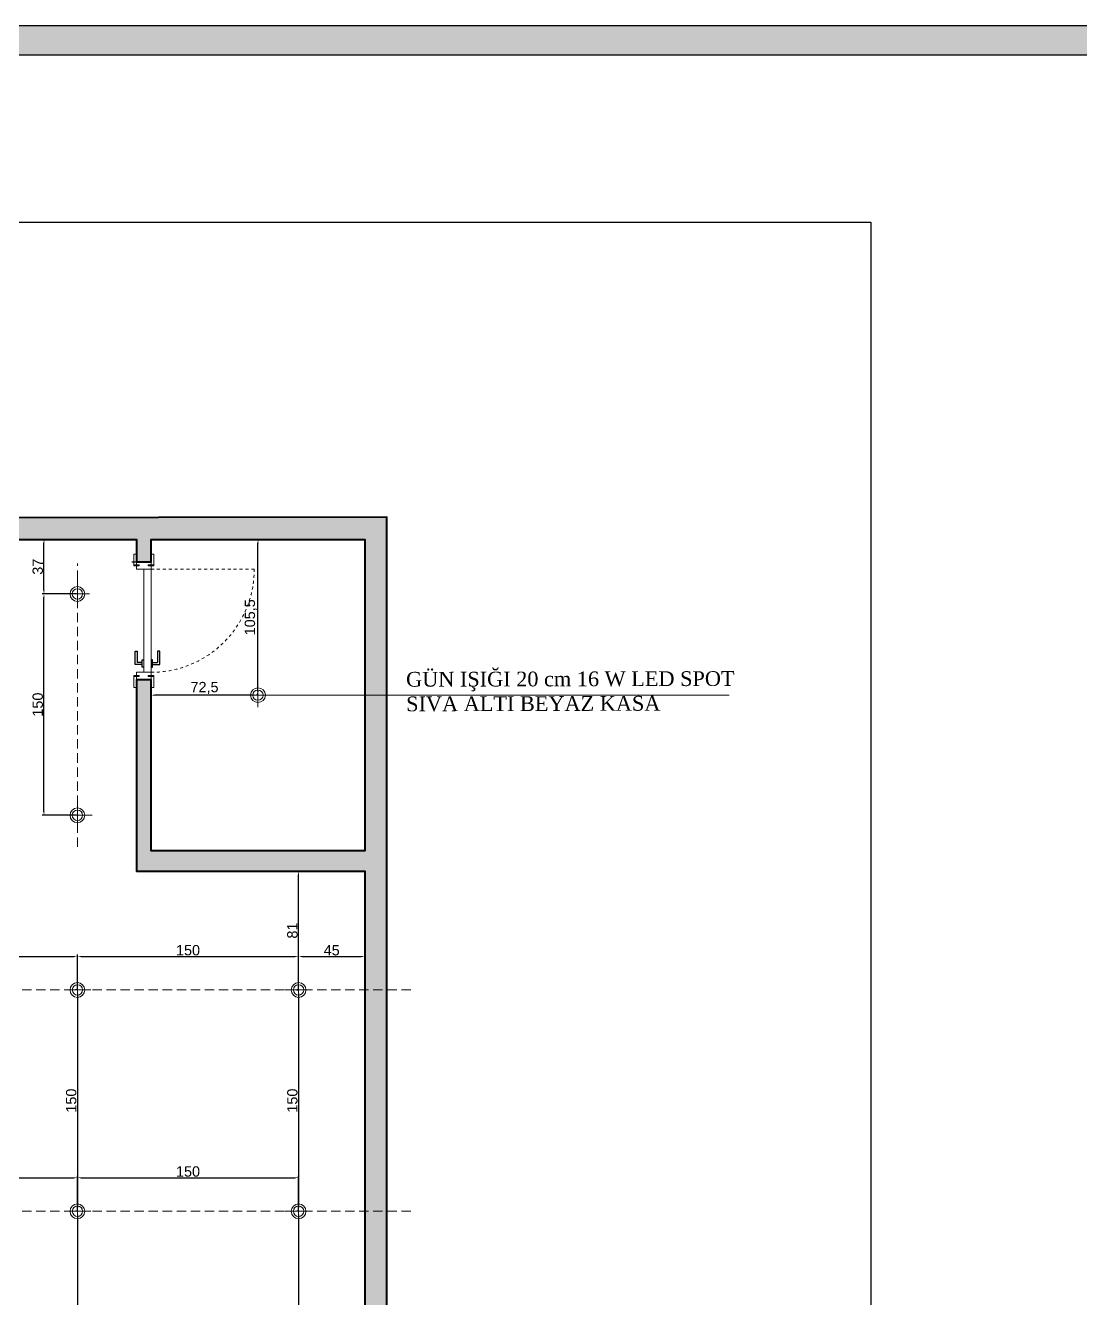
# Model space of a CAD drawing. Header units: millimetres. Extents: x 1287 to 21021, y -1522 to 4173.
# Drawn here: x 7557 to 8272, y 3197 to 4060 of the extents above; entities that cross this region are included whole.
import ezdxf

# ---------------------------------------------------------------- set-up
doc = ezdxf.new("R2010")
doc.units = ezdxf.units.MM
doc.linetypes.add('DASHED2', pattern=[9.525, 6.35, -3.175])
doc.linetypes.add('Hidden', pattern=[4, 2, -2])
for name, color, linetype, lineweight in [('A-kapi', 41, 'Continuous', 18), ('DUVAR', 7, 'Continuous', 40), ('Sebe - Aydınlatma', 240, 'Continuous', 18), ('SPOT', 61, 'Continuous', 5), ('ÖLÇÜ', 40, 'Continuous', 5)]:
    doc.layers.add(name, color=color, linetype=linetype, lineweight=lineweight)
doc.layers.add('A-kapi-aksesuar', color=20, linetype='Continuous')
doc.layers.add('Yazı', color=7, linetype='Continuous')
doc.styles.add('OLCU', font='arial.ttf')
doc.styles.get("Standard").update_dxf_attribs({"font": 'arial.ttf'})
doc.dimstyles.new('ISO-25', dxfattribs={"dimtxt": 2.5, "dimasz": 2.5, "dimexe": 1.25, "dimexo": 0.625, "dimtad": 1, "dimtxsty": 'Standard', "dimcen": 2.5, "dimadec": 0, "dimazin": 0, "dimtfac": 1, "dimtmove": 0, "dimatfit": 3, "dimfxl": 1, "dimarcsym": 0})

# ---------------------------------------------------------------- blocks, each defined once
blk = doc.blocks.new('*D122')
at = {"layer": 'Defpoints', "color": 0, "transparency": 16777216}
for p in [(10255.46, 3674.29), (10278.15, 3674.29), (10278.15, 3524.29)]:
    blk.add_point(p, dxfattribs=at)
at = {"layer": 'ÖLÇÜ', "color": 0, "lineweight": -2, "transparency": 16777216}
for p, q in [((10277.53, 3674.29), (10254.21, 3674.29)), ((10255.46, 3526.79), (10255.46, 3671.79)), ((10277.53, 3524.29), (10254.21, 3524.29))]:
    blk.add_line(p, q, dxfattribs=at)
at = {"layer": 'ÖLÇÜ', "color": 0, "transparency": 16777216}
for points in [[(10255.04, 3671.79), (10255.87, 3671.79), (10255.46, 3674.29)], [(10255.04, 3526.79), (10255.87, 3526.79), (10255.46, 3524.29)]]:
    blk.add_solid(points, dxfattribs=at)
at = {"layer": 'ÖLÇÜ', "color": 0, "lineweight": 0, "transparency": 16777216, "insert": (10251.26, 3599.29), "char_height": 7, "attachment_point": 5, "rotation": 90}
blk.add_mtext('150', dxfattribs=at)
blk = doc.blocks.new('*D93')
at = {"layer": 'Defpoints', "color": 0, "transparency": 16777216}
for p in [(10278.16, 3428.54), (10128.16, 3405.84), (10278.16, 3405.84)]:
    blk.add_point(p, dxfattribs=at)
at = {"layer": 'ÖLÇÜ', "color": 0, "lineweight": -2, "transparency": 16777216}
for p, q in [((10128.16, 3406.47), (10128.16, 3429.79)), ((10130.66, 3428.54), (10275.66, 3428.54)), ((10278.16, 3406.47), (10278.16, 3429.79))]:
    blk.add_line(p, q, dxfattribs=at)
at = {"layer": 'ÖLÇÜ', "color": 0, "transparency": 16777216}
for points in [[(10130.66, 3428.96), (10130.66, 3428.12), (10128.16, 3428.54)], [(10275.66, 3428.96), (10275.66, 3428.12), (10278.16, 3428.54)]]:
    blk.add_solid(points, dxfattribs=at)
at = {"layer": 'ÖLÇÜ', "color": 0, "lineweight": 0, "transparency": 16777216, "insert": (10203.16, 3432.74), "char_height": 7, "attachment_point": 5}
blk.add_mtext('150', dxfattribs=at)
blk = doc.blocks.new('*D94')
at = {"layer": 'Defpoints', "color": 0, "transparency": 16777216}
for p in [(10278.16, 3278.54), (10128.16, 3255.84), (10278.16, 3255.84)]:
    blk.add_point(p, dxfattribs=at)
at = {"layer": 'ÖLÇÜ', "color": 0, "lineweight": -2, "transparency": 16777216}
for p, q in [((10128.16, 3256.47), (10128.16, 3279.79)), ((10278.16, 3256.47), (10278.16, 3279.79)), ((10130.66, 3278.54), (10275.66, 3278.54))]:
    blk.add_line(p, q, dxfattribs=at)
at = {"layer": 'ÖLÇÜ', "color": 0, "transparency": 16777216}
for points in [[(10130.66, 3278.96), (10130.66, 3278.12), (10128.16, 3278.54)], [(10275.66, 3278.96), (10275.66, 3278.12), (10278.16, 3278.54)]]:
    blk.add_solid(points, dxfattribs=at)
at = {"layer": 'ÖLÇÜ', "color": 0, "lineweight": 0, "transparency": 16777216, "insert": (10203.16, 3282.74), "char_height": 7, "attachment_point": 5}
blk.add_mtext('150', dxfattribs=at)
blk = doc.blocks.new('*D97')
at = {"layer": 'Defpoints', "color": 0, "transparency": 16777216}
for p in [(10278.17, 3405.84), (10278.17, 3255.84), (10278.17, 3255.84)]:
    blk.add_point(p, dxfattribs=at)
at = {"layer": 'ÖLÇÜ', "color": 0, "lineweight": -2, "transparency": 16777216}
for p, q in [((10277.54, 3405.84), (10276.92, 3405.84)), ((10278.17, 3403.34), (10278.17, 3258.34)), ((10277.54, 3255.84), (10276.92, 3255.84))]:
    blk.add_line(p, q, dxfattribs=at)
at = {"layer": 'ÖLÇÜ', "color": 0, "transparency": 16777216}
for points in [[(10277.75, 3403.34), (10278.58, 3403.34), (10278.17, 3405.84)], [(10277.75, 3258.34), (10278.58, 3258.34), (10278.17, 3255.84)]]:
    blk.add_solid(points, dxfattribs=at)
at = {"layer": 'ÖLÇÜ', "color": 0, "lineweight": 0, "transparency": 16777216, "insert": (10273.97, 3330.84), "char_height": 7, "attachment_point": 5, "rotation": 90}
blk.add_mtext('150', dxfattribs=at)
blk = doc.blocks.new('*D99')
at = {"layer": 'Defpoints', "color": 0, "transparency": 16777216}
for p in [(10428.17, 3405.84), (10428.17, 3255.84), (10428.17, 3255.84)]:
    blk.add_point(p, dxfattribs=at)
at = {"layer": 'ÖLÇÜ', "color": 0, "lineweight": -2, "transparency": 16777216}
for p, q in [((10427.54, 3405.84), (10426.92, 3405.84)), ((10428.17, 3403.34), (10428.17, 3258.34)), ((10427.54, 3255.84), (10426.92, 3255.84))]:
    blk.add_line(p, q, dxfattribs=at)
at = {"layer": 'ÖLÇÜ', "color": 0, "transparency": 16777216}
for points in [[(10427.75, 3403.34), (10428.58, 3403.34), (10428.17, 3405.84)], [(10427.75, 3258.34), (10428.58, 3258.34), (10428.17, 3255.84)]]:
    blk.add_solid(points, dxfattribs=at)
at = {"layer": 'ÖLÇÜ', "color": 0, "lineweight": 0, "transparency": 16777216, "insert": (10423.97, 3330.84), "char_height": 7, "attachment_point": 5, "rotation": 90}
blk.add_mtext('150', dxfattribs=at)
blk = doc.blocks.new('*D100')
at = {"layer": 'Defpoints', "color": 0, "transparency": 16777216}
for p in [(10428.17, 3428.56), (10278.17, 3405.86), (10428.17, 3405.86)]:
    blk.add_point(p, dxfattribs=at)
at = {"layer": 'ÖLÇÜ', "color": 0, "lineweight": -2, "transparency": 16777216}
for p, q in [((10278.17, 3406.49), (10278.17, 3429.81)), ((10280.67, 3428.56), (10425.67, 3428.56)), ((10428.17, 3406.49), (10428.17, 3429.81))]:
    blk.add_line(p, q, dxfattribs=at)
at = {"layer": 'ÖLÇÜ', "color": 0, "transparency": 16777216}
for points in [[(10280.67, 3428.97), (10280.67, 3428.14), (10278.17, 3428.56)], [(10425.67, 3428.97), (10425.67, 3428.14), (10428.17, 3428.56)]]:
    blk.add_solid(points, dxfattribs=at)
at = {"layer": 'ÖLÇÜ', "color": 0, "lineweight": 0, "transparency": 16777216, "insert": (10353.17, 3432.76), "char_height": 7, "attachment_point": 5}
blk.add_mtext('150', dxfattribs=at)
blk = doc.blocks.new('*D101')
at = {"layer": 'Defpoints', "color": 0, "transparency": 16777216}
for p in [(10428.17, 3278.56), (10278.17, 3255.86), (10428.17, 3255.86)]:
    blk.add_point(p, dxfattribs=at)
at = {"layer": 'ÖLÇÜ', "color": 0, "lineweight": -2, "transparency": 16777216}
for p, q in [((10278.17, 3256.49), (10278.17, 3279.81)), ((10428.17, 3256.49), (10428.17, 3279.81)), ((10280.67, 3278.56), (10425.67, 3278.56))]:
    blk.add_line(p, q, dxfattribs=at)
at = {"layer": 'ÖLÇÜ', "color": 0, "transparency": 16777216}
for points in [[(10280.67, 3278.97), (10280.67, 3278.14), (10278.17, 3278.56)], [(10425.67, 3278.97), (10425.67, 3278.14), (10428.17, 3278.56)]]:
    blk.add_solid(points, dxfattribs=at)
at = {"layer": 'ÖLÇÜ', "color": 0, "lineweight": 0, "transparency": 16777216, "insert": (10353.17, 3282.76), "char_height": 7, "attachment_point": 5}
blk.add_mtext('150', dxfattribs=at)
blk = doc.blocks.new('*D114')
at = {"layer": 'Defpoints', "color": 0, "transparency": 16777216}
for p in [(10278.16, 3255.84), (10278.16, 3105.84), (10278.16, 3105.84)]:
    blk.add_point(p, dxfattribs=at)
at = {"layer": 'ÖLÇÜ', "color": 0, "lineweight": -2, "transparency": 16777216}
for p, q in [((10277.54, 3255.84), (10276.91, 3255.84)), ((10278.16, 3253.34), (10278.16, 3108.34)), ((10277.54, 3105.84), (10276.91, 3105.84))]:
    blk.add_line(p, q, dxfattribs=at)
at = {"layer": 'ÖLÇÜ', "color": 0, "transparency": 16777216}
for points in [[(10277.75, 3253.34), (10278.58, 3253.34), (10278.16, 3255.84)], [(10277.75, 3108.34), (10278.58, 3108.34), (10278.16, 3105.84)]]:
    blk.add_solid(points, dxfattribs=at)
at = {"layer": 'ÖLÇÜ', "color": 0, "lineweight": 0, "transparency": 16777216, "insert": (10273.96, 3180.84), "char_height": 7, "attachment_point": 5, "rotation": 90}
blk.add_mtext('150', dxfattribs=at)
blk = doc.blocks.new('*D115')
at = {"layer": 'Defpoints', "color": 0, "transparency": 16777216}
for p in [(10428.16, 3255.84), (10428.16, 3105.84), (10428.16, 3105.84)]:
    blk.add_point(p, dxfattribs=at)
at = {"layer": 'ÖLÇÜ', "color": 0, "lineweight": -2, "transparency": 16777216}
for p, q in [((10427.54, 3255.84), (10426.91, 3255.84)), ((10428.16, 3253.34), (10428.16, 3108.34)), ((10427.54, 3105.84), (10426.91, 3105.84))]:
    blk.add_line(p, q, dxfattribs=at)
at = {"layer": 'ÖLÇÜ', "color": 0, "transparency": 16777216}
for points in [[(10427.75, 3253.34), (10428.58, 3253.34), (10428.16, 3255.84)], [(10427.75, 3108.34), (10428.58, 3108.34), (10428.16, 3105.84)]]:
    blk.add_solid(points, dxfattribs=at)
at = {"layer": 'ÖLÇÜ', "color": 0, "lineweight": 0, "transparency": 16777216, "insert": (10423.96, 3180.84), "char_height": 7, "attachment_point": 5, "rotation": 90}
blk.add_mtext('150', dxfattribs=at)
blk = doc.blocks.new('*D132')
at = {"layer": 'Defpoints', "color": 0, "transparency": 16777216}
for p in [(10473.11, 3428.56), (10428.16, 3405.82), (10473.11, 3405.84)]:
    blk.add_point(p, dxfattribs=at)
at = {"layer": 'ÖLÇÜ', "color": 0, "lineweight": -2, "transparency": 16777216}
for p, q in [((10428.16, 3406.45), (10428.16, 3429.81)), ((10430.66, 3428.56), (10470.61, 3428.56)), ((10473.11, 3406.47), (10473.11, 3429.81))]:
    blk.add_line(p, q, dxfattribs=at)
at = {"layer": 'ÖLÇÜ', "color": 0, "transparency": 16777216}
for points in [[(10430.66, 3428.97), (10430.66, 3428.14), (10428.16, 3428.56)], [(10470.61, 3428.97), (10470.61, 3428.14), (10473.11, 3428.56)]]:
    blk.add_solid(points, dxfattribs=at)
at = {"layer": 'ÖLÇÜ', "color": 0, "lineweight": 0, "transparency": 16777216, "insert": (10450.64, 3432.74), "char_height": 7, "attachment_point": 5}
blk.add_mtext('45', dxfattribs=at)
blk = doc.blocks.new('*D133')
at = {"layer": 'Defpoints', "color": 0, "transparency": 16777216}
for p in [(10428.16, 3486.44), (10428.16, 3486.44), (10428.16, 3405.82)]:
    blk.add_point(p, dxfattribs=at)
at = {"layer": 'ÖLÇÜ', "color": 0, "lineweight": -2, "transparency": 16777216}
for p, q in [((10427.54, 3486.44), (10426.91, 3486.44)), ((10428.16, 3408.32), (10428.16, 3483.94)), ((10427.54, 3405.82), (10426.91, 3405.82))]:
    blk.add_line(p, q, dxfattribs=at)
at = {"layer": 'ÖLÇÜ', "color": 0, "transparency": 16777216}
for points in [[(10427.75, 3483.94), (10428.58, 3483.94), (10428.16, 3486.44)], [(10427.75, 3408.32), (10428.58, 3408.32), (10428.16, 3405.82)]]:
    blk.add_solid(points, dxfattribs=at)
at = {"layer": 'ÖLÇÜ', "color": 0, "lineweight": 0, "transparency": 16777216, "insert": (10423.96, 3446.13), "char_height": 7, "attachment_point": 5, "rotation": 90}
blk.add_mtext('81', dxfattribs=at)
blk = doc.blocks.new('*D129')
at = {"layer": 'Defpoints', "color": 0, "transparency": 16777216}
for p in [(10255.46, 3711.26), (10278.14, 3711.26), (10278.15, 3674.29)]:
    blk.add_point(p, dxfattribs=at)
at = {"layer": 'ÖLÇÜ', "color": 0, "lineweight": -2, "transparency": 16777216}
for p, q in [((10277.52, 3711.26), (10254.21, 3711.26)), ((10255.46, 3676.79), (10255.46, 3708.76)), ((10277.53, 3674.29), (10254.21, 3674.29))]:
    blk.add_line(p, q, dxfattribs=at)
at = {"layer": 'ÖLÇÜ', "color": 0, "transparency": 16777216}
for points in [[(10255.04, 3708.76), (10255.87, 3708.76), (10255.46, 3711.26)], [(10255.04, 3676.79), (10255.87, 3676.79), (10255.46, 3674.29)]]:
    blk.add_solid(points, dxfattribs=at)
at = {"layer": 'ÖLÇÜ', "color": 0, "lineweight": 0, "transparency": 16777216, "insert": (10251.26, 3692.77), "char_height": 7, "attachment_point": 5, "rotation": 90}
blk.add_mtext('37', dxfattribs=at)
blk = doc.blocks.new('*D130')
at = {"layer": 'Defpoints', "color": 0, "transparency": 16777216}
for p in [(10400.61, 3711.21), (10400.61, 3711.21), (10400.61, 3605.69)]:
    blk.add_point(p, dxfattribs=at)
at = {"layer": 'ÖLÇÜ', "color": 0, "lineweight": -2, "transparency": 16777216}
for p, q in [((10399.99, 3711.21), (10399.36, 3711.21)), ((10400.61, 3608.19), (10400.61, 3708.71)), ((10399.99, 3605.69), (10399.36, 3605.69))]:
    blk.add_line(p, q, dxfattribs=at)
at = {"layer": 'ÖLÇÜ', "color": 0, "transparency": 16777216}
for points in [[(10400.2, 3708.71), (10401.03, 3708.71), (10400.61, 3711.21)], [(10400.2, 3608.19), (10401.03, 3608.19), (10400.61, 3605.69)]]:
    blk.add_solid(points, dxfattribs=at)
at = {"layer": 'ÖLÇÜ', "color": 0, "lineweight": 0, "transparency": 16777216, "insert": (10395.78, 3658.45), "char_height": 7, "attachment_point": 5, "rotation": 90}
blk.add_mtext('105,5', dxfattribs=at)
blk = doc.blocks.new('*D131')
at = {"layer": 'Defpoints', "color": 0, "transparency": 16777216}
for p in [(10328.11, 3605.69), (10328.11, 3605.69), (10400.61, 3605.69)]:
    blk.add_point(p, dxfattribs=at)
at = {"layer": 'ÖLÇÜ', "color": 0, "lineweight": -2, "transparency": 16777216}
for p, q in [((10328.11, 3606.32), (10328.11, 3606.94)), ((10398.11, 3605.69), (10330.61, 3605.69)), ((10400.61, 3606.32), (10400.61, 3606.94))]:
    blk.add_line(p, q, dxfattribs=at)
at = {"layer": 'ÖLÇÜ', "color": 0, "transparency": 16777216}
for points in [[(10330.61, 3606.11), (10330.61, 3605.28), (10328.11, 3605.69)], [(10398.11, 3606.11), (10398.11, 3605.28), (10400.61, 3605.69)]]:
    blk.add_solid(points, dxfattribs=at)
at = {"layer": 'ÖLÇÜ', "color": 0, "lineweight": 0, "transparency": 16777216, "insert": (10364.36, 3610.53), "char_height": 7, "attachment_point": 5}
blk.add_mtext('72,5', dxfattribs=at)
blk = doc.blocks.new('*U19')
at = {"ltscale": 3}
for p, q in [((-10.2, 1.8), (-10.2, 0)), ((-2.2, 1.8), (-10.2, 1.8)), ((-2.8, 0), (-10.2, 0)), ((-2.2, 1.8), (-2.8, 1.2)), ((-2.8, -2), (-2.8, 1.2)), ((-2.2, 1.8), (-2.2, -2)), ((72.2, 1.8), (72.2, -2)), ((72.2, 1.8), (80.2, 1.8)), ((72.2, 1.8), (72.8, 1.2)), ((72.8, -2), (72.8, 1.2)), ((72.8, 0), (80.2, 0)), ((80.2, 1.8), (80.2, 0)), ((-2.8, -8), (-2.8, -11.2)), ((-2.2, -11.8), (-2.2, -8)), ((72.2, -11.8), (72.2, -8)), ((72.8, -8), (72.8, -11.2)), ((-10.2, -11.8), (-10.2, -10)), ((-2.8, -10), (-10.2, -10)), ((-2.2, -11.8), (-10.2, -11.8)), ((-2.2, -11.8), (-2.8, -11.2)), ((72.2, -11.8), (72.8, -11.2)), ((72.2, -11.8), (80.2, -11.8)), ((72.8, -10), (80.2, -10)), ((80.2, -11.8), (80.2, -10))]:
    blk.add_line(p, q, dxfattribs=at)
at = {"color": 8, "linetype": 'Hidden'}
blk.add_lwpolyline([(0, 0), (0, 70)], dxfattribs=at)
at = {"ltscale": 3}
for points in [[(-5, 0), (0, 0), (0, -10), (-5, -10)], [(0, -5), (70, -5), (70, 0), (0, 0)], [(75, 0), (70, 0), (70, -10), (75, -10)]]:
    blk.add_lwpolyline(points, close=True, dxfattribs=at)
for points in [[(-2.2, -2), (-2.8, -2)], [(-2.2, -8), (-2.8, -8)], [(72.2, -2), (72.8, -2)], [(72.2, -8), (72.8, -8)]]:
    blk.add_lwpolyline(points, dxfattribs=at)
at = {"color": 8, "linetype": 'Hidden'}
blk.add_arc((0, 0), 70, 360, 90, dxfattribs=at)
at = {"layer": 'A-kapi-aksesuar', "ltscale": 3}
for p, q in [((64.75, 5.87), (55.75, 5.87)), ((55.75, 5.87), (55.75, 4.37)), ((55.75, 4.37), (63.25, 4.37)), ((66.5, 1), (61.5, 1)), ((61.5, 1), (61.5, 0)), ((63.25, 1), (63.25, 4.37)), ((64.75, 1), (64.75, 5.87)), ((66.5, 0), (66.5, 1)), ((61.5, -6), (61.5, -5)), ((66.5, -6), (61.5, -6)), ((63.25, -6), (63.25, -9.37)), ((64.75, -6), (64.75, -10.87)), ((66.5, -5), (66.5, -6)), ((55.75, -9.37), (63.25, -9.37)), ((55.75, -10.87), (55.75, -9.37)), ((64.75, -10.87), (55.75, -10.87))]:
    blk.add_line(p, q, dxfattribs=at)
blk = doc.blocks.new('aydınlatma2')
at = {"layer": 'Sebe - Aydınlatma', "linetype": 'DASHED2'}
for points in [[(10278.166, 3502.774), (10278.166, 3694.964)], [(10375.637, 3605.694), (10425.592, 3605.694)], [(9812.079, 3405.842), (10505.618, 3405.842)], [(9812.079, 3255.842), (10505.618, 3255.842)]]:
    blk.add_lwpolyline(points, dxfattribs=at)
at = {"layer": 'SPOT', "lineweight": 0}
for p, q in [((10278.153, 3683.386), (10278.153, 3665.189)), ((10286.351, 3674.287), (10268.153, 3674.287)), ((10400.615, 3597.496), (10400.615, 3615.694)), ((10409.713, 3605.694), (10391.516, 3605.694)), ((10278.153, 3533.386), (10278.153, 3515.189)), ((10288.153, 3524.287), (10268.153, 3524.287)), ((10278.163, 3397.645), (10278.163, 3415.842)), ((10428.163, 3397.645), (10428.163, 3415.842)), ((10287.262, 3405.842), (10269.065, 3405.842)), ((10437.262, 3405.842), (10419.065, 3405.842)), ((10278.163, 3247.645), (10278.163, 3265.842)), ((10428.163, 3247.645), (10428.163, 3265.842)), ((10287.262, 3255.842), (10269.065, 3255.842)), ((10437.262, 3255.842), (10419.065, 3255.842))]:
    blk.add_line(p, q, dxfattribs=at)
for centre, radius in [((10278.153, 3674.287), 5), ((10278.153, 3674.287), 3.5), ((10400.615, 3605.694), 5), ((10400.615, 3605.694), 3.5), ((10278.153, 3524.287), 5), ((10278.153, 3524.287), 3.5), ((10278.163, 3405.842), 5), ((10278.163, 3405.842), 3.5), ((10428.163, 3405.842), 5), ((10428.163, 3405.842), 3.5), ((10278.163, 3255.842), 5), ((10278.163, 3255.842), 3.5), ((10428.163, 3255.842), 5), ((10428.163, 3255.842), 3.5)]:
    blk.add_circle(centre, radius, dxfattribs=at)
at = {"layer": 'ÖLÇÜ', "lineweight": 0}
for base, p1, p2, text, picture, middle in [((10255.456, 3711.255), (10278.153, 3674.287), (10278.14, 3711.255), '37', '*D129', (10251.255, 3692.771)), ((10400.615, 3711.208), (10400.615, 3605.694), (10400.615, 3711.208), '105,5', '*D130', (10395.783, 3658.451)), ((10428.163, 3486.443), (10428.163, 3405.825), (10428.163, 3486.443), '81', '*D133', (10423.964, 3446.134))]:
    dim = blk.add_linear_dim(base=base, p1=p1, p2=p2, angle=90, text=text, dimstyle='ISO-25', override={"dimtxt": 7}, dxfattribs=at)
    dim.commit()
    dim.dimension.update_dxf_attribs({"geometry": picture, "text_midpoint": middle})
for base, p1, p2, angle, picture, middle in [((10255.456, 3674.287), (10278.153, 3524.287), (10278.153, 3674.287), 90, '*D122', (10251.257, 3599.287)), ((10278.166, 3255.842), (10278.166, 3405.842), (10278.166, 3255.842), 270, '*D97', (10273.967, 3330.842)), ((10428.166, 3255.842), (10428.166, 3405.842), (10428.166, 3255.842), 270, '*D99', (10423.967, 3330.842)), ((10278.163, 3105.842), (10278.163, 3255.842), (10278.163, 3105.842), 270, '*D114', (10273.964, 3180.842)), ((10428.163, 3105.842), (10428.163, 3255.842), (10428.163, 3105.842), 270, '*D115', (10423.964, 3180.842))]:
    dim = blk.add_linear_dim(base=base, p1=p1, p2=p2, angle=angle, dimstyle='ISO-25', override={"dimtxt": 7}, dxfattribs=at)
    dim.commit()
    dim.dimension.update_dxf_attribs({"geometry": picture, "text_midpoint": middle})
for base, p1, p2, picture, middle in [((10328.115, 3605.694), (10400.615, 3605.694), (10328.115, 3605.694), '*D131', (10364.365, 3610.526)), ((10278.163, 3428.539), (10128.163, 3405.842), (10278.163, 3405.842), '*D93', (10203.163, 3432.738)), ((10428.166, 3428.557), (10278.166, 3405.86), (10428.166, 3405.86), '*D100', (10353.166, 3432.756)), ((10278.163, 3278.539), (10128.163, 3255.842), (10278.163, 3255.842), '*D94', (10203.163, 3282.738)), ((10428.166, 3278.557), (10278.166, 3255.86), (10428.166, 3255.86), '*D101', (10353.166, 3282.756))]:
    dim = blk.add_linear_dim(base=base, p1=p1, p2=p2, dimstyle='ISO-25', override={"dimtxt": 7}, dxfattribs=at)
    dim.commit()
    dim.dimension.update_dxf_attribs({"geometry": picture, "text_midpoint": middle})
dim = blk.add_linear_dim(base=(10473.115, 3428.557), p1=(10428.163, 3405.825), p2=(10473.115, 3405.842), text='45', dimstyle='ISO-25', override={"dimtxt": 7}, dxfattribs=at)
dim.commit()
dim.dimension.update_dxf_attribs({"geometry": '*D132', "text_midpoint": (10450.639, 3432.742)})

msp = doc.modelspace()

# ---------------------------------------------------------------- hatches: boundary and pattern name
h = msp.add_hatch(color=256)
h.dxf.hatch_style = 1
h.paths.add_polyline_path([(10598.775, 584.53), (10598.775, 4059.675), (5942.638, 4059.675), (5942.638, 584.53)])
h.paths.add_polyline_path([(5962.638, 604.53), (5962.638, 4039.675), (10578.775, 4039.675), (10578.775, 604.53)], flags=16)
h.paths.add_polyline_path([(6519.893, 778.27), (6520.667, 3865.935), (6536.057, 3865.935), (6535.283, 778.27)], flags=0)
h.paths.add_polyline_path([(6015.638, 1487.424), (6015.635, 1502.885), (6468.358, 1502.885), (6468.358, 1487.495)], flags=0)
h.paths.add_polyline_path([(6080.278, 1558.408), (6080.278, 1881.292), (6183.601, 1881.292), (6183.601, 1558.408)], flags=0)
h.paths.add_polyline_path([(6071.667, 1891.8), (6037.227, 1891.8), (6054.447, 1921.935)], flags=0)
h.paths.add_polyline_path([(6015.635, 1969.703), (6015.638, 1985.164), (6468.358, 1985.093), (6468.358, 1969.703)], flags=0)
h.paths.add_polyline_path([(6015.521, 2302.178), (6015.523, 2317.639), (6468.243, 2317.568), (6468.243, 2302.178)], flags=0)
h.paths.add_polyline_path([(6015.556, 2537.898), (6015.558, 2553.359), (6468.278, 2553.288), (6468.278, 2537.898)], flags=0)
h.paths.add_polyline_path([(6015.591, 2763.088), (6015.594, 2778.549), (6468.313, 2778.478), (6468.313, 2763.088)], flags=0)
h.paths.add_polyline_path([(6015.635, 2988.278), (6015.638, 3003.739), (6468.358, 3003.668), (6468.358, 2988.278)], flags=0)
h.paths.add_polyline_path([(6015.635, 3269.753), (6015.638, 3285.214), (6468.358, 3285.143), (6468.358, 3269.753)], flags=0)
h.paths.add_polyline_path([(6015.635, 3569.858), (6015.638, 3585.319), (6468.358, 3585.248), (6468.358, 3569.858)], flags=0)
h.paths.add_polyline_path([(6011.198, 802.859), (6502.295, 802.859), (6502.295, 1366.204), (6011.198, 1366.204)], flags=8)
h.paths.add_polyline_path([(6032.866, 1386.231), (6154.175, 1386.231), (6154.175, 1444.648), (6032.866, 1444.648)], flags=8)
h.paths.add_polyline_path([(6083.249, 2022.59), (6419.744, 2022.59), (6419.744, 2188.638), (6083.249, 2188.638)], flags=8)
h.paths.add_polyline_path([(6032.989, 3510.142), (6274.583, 3510.142), (6274.583, 3568.56), (6032.989, 3568.56)], flags=8)
h.paths.add_polyline_path([(6192.211, 1890.769), (6318.904, 1890.769), (6318.904, 1916.599), (6192.211, 1916.599)], flags=8)
h.paths.add_polyline_path([(6096.728, 1889.902), (6173.401, 1889.902), (6173.401, 1915.733), (6096.728, 1915.733)], flags=8)
h.paths.add_polyline_path([(6219.686, 3657.173), (6505.428, 3657.173), (6505.428, 3704.638), (6219.686, 3704.638)], flags=8)
h = msp.add_hatch(color=256)
h.dxf.hatch_style = 1
h.paths.add_polyline_path([(7541.883, 3711.288), (7551.883, 3711.283), (7631.831, 3711.228), (7631.831, 3701.38), (7631.831, 3696.18), (7641.831, 3696.18), (7641.831, 3711.177), (7786.831, 3711.24), (7786.831, 3500.179), (7641.831, 3500.179), (7641.831, 3616.179), (7631.831, 3616.179), (7631.831, 3486.443), (7786.831, 3486.443), (7786.831, 2761.179), (7764.831, 2761.179), (7764.831, 2746.179), (7801.831, 2746.179), (7801.831, 3500.179), (7801.831, 3726.246), (7646.831, 3726.179), (7012.05, 3725.905), (7012.042, 3711.565)])

# ---------------------------------------------------------------- linework, layer by layer
for points in [[(10598.775, 584.53), (5942.638, 584.53), (5942.638, 4059.675), (10598.775, 4059.675)], [(10578.775, 604.53), (5962.638, 604.53), (5962.638, 4039.675), (10578.775, 4039.675)], [(6621.845, 3926.358), (8130.009, 3926.358), (8130.009, 2635.49), (6621.845, 2635.49)]]:
    msp.add_lwpolyline(points, close=True)
msp.add_lwpolyline([(7628.831, 3696.18), (7631.831, 3696.18)])
at = {"layer": 'DUVAR'}
for points in [[(7801.831, 2746.179), (7801.831, 3500.179), (7801.831, 3726.246), (7646.831, 3726.179), (7012.05, 3725.905), (7012.042, 3711.565), (7541.883, 3711.288), (7541.883, 3711.288)], [(7541.883, 3711.288), (7541.883, 3711.288), (7551.883, 3711.283), (7551.883, 3711.283), (7631.831, 3711.228), (7631.831, 3701.38), (7631.831, 3696.18), (7641.831, 3696.18), (7641.831, 3696.18), (7641.831, 3711.177), (7786.831, 3711.24), (7786.831, 3500.179), (7641.831, 3500.179), (7641.831, 3616.179), (7631.831, 3616.179), (7631.831, 3486.443), (7786.831, 3486.443), (7786.831, 2761.179)]]:
    msp.add_lwpolyline(points, dxfattribs=at)
at = {"layer": 'Yazı', "color": 1, "lineweight": 0}
msp.add_line((8033.877, 3605.694), (7714.331, 3605.694), dxfattribs=at)

# ---------------------------------------------------------------- block references
msp.add_blockref('aydınlatma2', (-2686.284, 0))
at = {"layer": 'A-kapi', "xscale": 1.000008760226616, "yscale": 1.000008760226616, "zscale": 1.000008760226616, "rotation": 270}
msp.add_blockref('*U19', (7641.831, 3691.18, 0), dxfattribs=at)

# ---------------------------------------------------------------- texts
at = {"layer": 'Yazı', "color": 1, "lineweight": 0, "insert": (7814.777, 3621.433), "char_height": 10, "attachment_point": 1, "rotation": 0.142342, "style": 'OLCU'}
msp.add_mtext_dynamic_manual_height_columns('{\\fTimes New Roman|b0|i0|c162|p18;\\C244;GÜN IŞIĞI 20 cm 16 W LED SPOT \\PSIVA ALTI BEYAZ KASA}', width=712.94007, gutter_width=54.485, heights=[165.174], dxfattribs=at)

doc.saveas('drawing.dxf')
